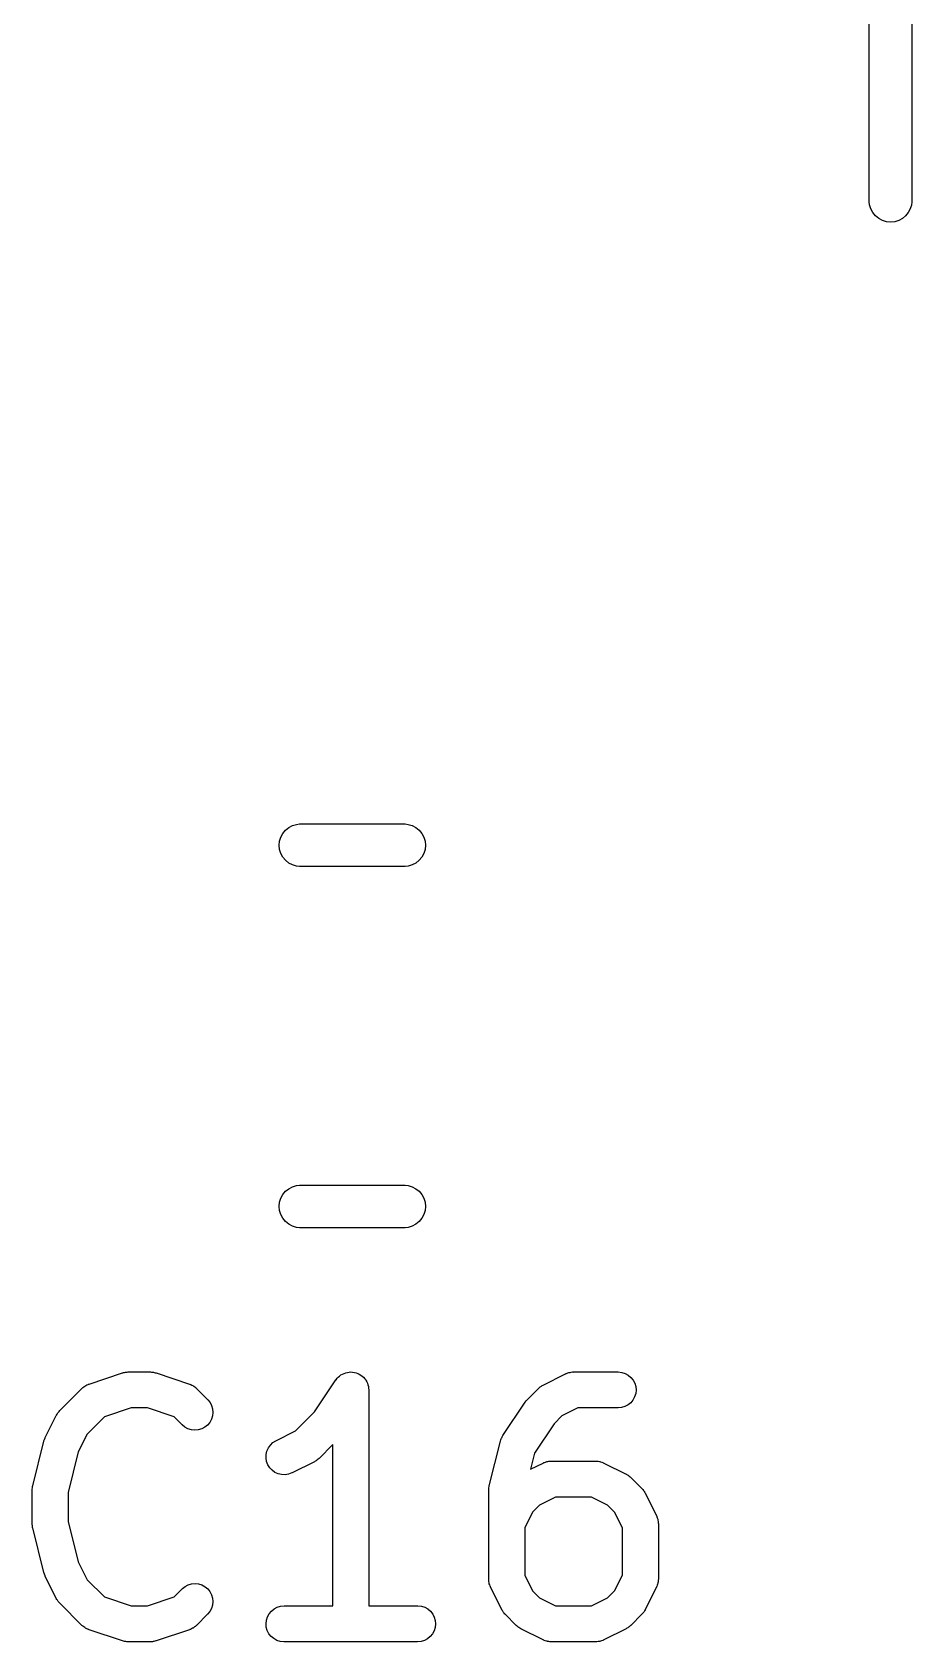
# Model space of a CAD drawing. Extents: x 6.94 to 8.01, y -5.18 to -3.55.
# Drawn here: x 7.7467 to 7.8445, y -4.5445 to -4.3655 of the extents above; entities that cross this region are included whole.
import ezdxf

# ---------------------------------------------------------------- set-up
doc = ezdxf.new("R2010")
doc.units = 0
doc.header["$MEASUREMENT"] = 0
doc.layers.add('BLACK', color=7, linetype='CONTINUOUS')

msp = doc.modelspace()

# ---------------------------------------------------------------- linework, layer by layer
at = {"layer": 'BLACK', "linetype": 'CONTINUOUS'}
for p, q in [((7.83976, -4.38437), (7.83976, -4.31327)), ((7.84449, -4.31327), (7.84449, -4.38437)), ((7.8398, -4.38471), (7.83976, -4.38437)), ((7.84449, -4.38437), (7.84445, -4.38472)), ((7.83993, -4.38516), (7.8398, -4.38471)), ((7.84015, -4.38557), (7.83993, -4.38516)), ((7.84045, -4.38593), (7.84015, -4.38557)), ((7.84081, -4.38623), (7.84045, -4.38593)), ((7.84122, -4.38644), (7.84081, -4.38623)), ((7.84344, -4.38623), (7.84303, -4.38644)), ((7.8438, -4.38593), (7.84344, -4.38623)), ((7.8441, -4.38557), (7.8438, -4.38593)), ((7.84432, -4.38516), (7.8441, -4.38557)), ((7.84445, -4.38472), (7.84432, -4.38516)), ((7.84166, -4.38658), (7.84122, -4.38644)), ((7.84213, -4.38663), (7.84166, -4.38658)), ((7.84259, -4.38658), (7.84213, -4.38663)), ((7.84303, -4.38644), (7.84259, -4.38658)), ((7.77455, -4.45459), (7.77485, -4.45423)), ((7.77485, -4.45423), (7.77521, -4.45393)), ((7.77521, -4.45393), (7.77562, -4.45371)), ((7.77562, -4.45371), (7.77606, -4.45358)), ((7.77606, -4.45358), (7.77641, -4.45354)), ((7.77641, -4.45354), (7.78816, -4.45354)), ((7.78816, -4.45354), (7.78851, -4.45358)), ((7.78851, -4.45358), (7.78895, -4.45371)), ((7.78895, -4.45371), (7.78936, -4.45393)), ((7.78936, -4.45393), (7.78972, -4.45423)), ((7.78972, -4.45423), (7.79002, -4.45459)), ((7.77415, -4.45591), (7.7742, -4.45544)), ((7.7742, -4.45637), (7.77415, -4.45591)), ((7.7742, -4.45544), (7.77433, -4.455)), ((7.77433, -4.455), (7.77455, -4.45459)), ((7.79002, -4.45459), (7.79023, -4.455)), ((7.79023, -4.455), (7.79037, -4.45544)), ((7.79037, -4.45544), (7.79042, -4.45591)), ((7.79042, -4.45591), (7.79037, -4.45637)), ((7.77433, -4.45681), (7.7742, -4.45637)), ((7.77455, -4.45722), (7.77433, -4.45681)), ((7.77485, -4.45758), (7.77455, -4.45722)), ((7.77521, -4.45788), (7.77485, -4.45758)), ((7.77562, -4.4581), (7.77521, -4.45788)), ((7.78936, -4.45788), (7.78895, -4.4581)), ((7.78972, -4.45758), (7.78936, -4.45788)), ((7.79002, -4.45722), (7.78972, -4.45758)), ((7.79023, -4.45681), (7.79002, -4.45722)), ((7.79037, -4.45637), (7.79023, -4.45681)), ((7.77606, -4.45823), (7.77562, -4.4581)), ((7.77641, -4.45827), (7.77606, -4.45823)), ((7.78816, -4.45827), (7.77641, -4.45827)), ((7.78851, -4.45823), (7.78816, -4.45827)), ((7.78895, -4.4581), (7.78851, -4.45823)), ((7.77562, -4.49387), (7.77606, -4.49373)), ((7.77606, -4.49373), (7.77641, -4.4937)), ((7.77641, -4.4937), (7.78816, -4.4937)), ((7.78816, -4.4937), (7.78851, -4.49373)), ((7.78851, -4.49373), (7.78895, -4.49387)), ((7.77415, -4.49606), (7.7742, -4.4956)), ((7.7742, -4.4956), (7.77433, -4.49515)), ((7.77433, -4.49515), (7.77455, -4.49474)), ((7.77455, -4.49474), (7.77485, -4.49438)), ((7.77485, -4.49438), (7.77521, -4.49409)), ((7.77521, -4.49409), (7.77562, -4.49387)), ((7.78895, -4.49387), (7.78936, -4.49409)), ((7.78936, -4.49409), (7.78972, -4.49438)), ((7.78972, -4.49438), (7.79002, -4.49474)), ((7.79002, -4.49474), (7.79023, -4.49515)), ((7.79023, -4.49515), (7.79037, -4.4956)), ((7.79037, -4.4956), (7.79042, -4.49606)), ((7.7742, -4.49653), (7.77415, -4.49606)), ((7.77433, -4.49697), (7.7742, -4.49653)), ((7.77455, -4.49738), (7.77433, -4.49697)), ((7.77485, -4.49774), (7.77455, -4.49738)), ((7.79002, -4.49738), (7.78972, -4.49774)), ((7.79023, -4.49697), (7.79002, -4.49738)), ((7.79037, -4.49653), (7.79023, -4.49697)), ((7.79042, -4.49606), (7.79037, -4.49653)), ((7.77521, -4.49804), (7.77485, -4.49774)), ((7.77562, -4.49826), (7.77521, -4.49804)), ((7.77606, -4.49839), (7.77562, -4.49826)), ((7.77641, -4.49843), (7.77606, -4.49839)), ((7.78816, -4.49843), (7.77641, -4.49843)), ((7.78851, -4.49839), (7.78816, -4.49843)), ((7.78895, -4.49826), (7.78851, -4.49839)), ((7.78936, -4.49804), (7.78895, -4.49826)), ((7.78972, -4.49774), (7.78936, -4.49804)), ((7.75301, -4.51581), (7.75672, -4.51457)), ((7.75672, -4.51457), (7.75675, -4.51456)), ((7.75675, -4.51456), (7.75686, -4.51454)), ((7.75686, -4.51454), (7.75696, -4.51451)), ((7.75696, -4.51451), (7.75705, -4.5145)), ((7.75705, -4.5145), (7.75713, -4.51448)), ((7.75713, -4.51448), (7.75724, -4.51448)), ((7.75724, -4.51448), (7.75735, -4.51447)), ((7.75735, -4.51447), (7.75983, -4.51447)), ((7.75983, -4.51447), (7.75986, -4.51447)), ((7.75986, -4.51447), (7.75997, -4.51448)), ((7.75997, -4.51448), (7.76008, -4.51449)), ((7.76008, -4.51449), (7.76016, -4.5145)), ((7.76016, -4.5145), (7.76025, -4.51451)), ((7.76025, -4.51451), (7.76035, -4.51455)), ((7.76035, -4.51455), (7.76046, -4.51457)), ((7.76046, -4.51457), (7.76418, -4.51581)), ((7.78047, -4.51534), (7.78061, -4.51517)), ((7.78061, -4.51517), (7.78072, -4.51504)), ((7.78072, -4.51504), (7.78087, -4.51492)), ((7.78072, -4.51504), (7.78072, -4.51504)), ((7.78072, -4.51504), (7.78072, -4.51504)), ((7.78087, -4.51492), (7.78102, -4.5148)), ((7.78102, -4.5148), (7.78119, -4.51471)), ((7.78102, -4.5148), (7.78102, -4.5148)), ((7.78102, -4.5148), (7.78102, -4.5148)), ((7.78119, -4.51471), (7.78137, -4.51462)), ((7.78137, -4.51462), (7.78156, -4.51456)), ((7.78137, -4.51462), (7.78137, -4.51462)), ((7.78137, -4.51462), (7.78137, -4.51462)), ((7.78156, -4.51456), (7.78174, -4.51451)), ((7.78174, -4.51451), (7.78193, -4.51449)), ((7.78174, -4.51451), (7.78174, -4.51451)), ((7.78174, -4.51451), (7.78174, -4.51451)), ((7.78193, -4.51449), (7.78213, -4.51447)), ((7.78213, -4.51447), (7.78213, -4.51447)), ((7.78213, -4.51447), (7.78232, -4.51449)), ((7.78213, -4.51447), (7.78213, -4.51447)), ((7.78232, -4.51449), (7.78252, -4.51451)), ((7.78252, -4.51451), (7.78252, -4.51451)), ((7.78252, -4.51451), (7.78252, -4.51451)), ((7.78252, -4.51451), (7.7827, -4.51457)), ((7.7827, -4.51457), (7.78289, -4.51463)), ((7.78289, -4.51463), (7.78289, -4.51463)), ((7.78289, -4.51463), (7.78289, -4.51463)), ((7.78289, -4.51463), (7.78306, -4.51472)), ((7.78306, -4.51472), (7.78323, -4.51481)), ((7.78323, -4.51481), (7.78323, -4.51481)), ((7.78323, -4.51481), (7.78324, -4.51481)), ((7.78324, -4.51481), (7.78338, -4.51493)), ((7.78338, -4.51493), (7.78353, -4.51506)), ((7.78353, -4.51506), (7.78354, -4.51506)), ((7.78354, -4.51506), (7.78354, -4.51506)), ((7.78354, -4.51506), (7.78366, -4.51522)), ((7.78366, -4.51522), (7.78378, -4.51536)), ((7.80351, -4.51592), (7.80598, -4.51468)), ((7.80598, -4.51468), (7.80601, -4.51467)), ((7.80601, -4.51467), (7.80606, -4.51465)), ((7.80606, -4.51465), (7.80611, -4.51462)), ((7.80611, -4.51462), (7.80625, -4.51458)), ((7.80625, -4.51458), (7.80637, -4.51453)), ((7.80637, -4.51453), (7.80643, -4.51453)), ((7.80643, -4.51453), (7.80649, -4.51451)), ((7.80649, -4.51451), (7.80662, -4.5145)), ((7.80662, -4.5145), (7.80676, -4.51447)), ((7.80676, -4.51447), (7.80682, -4.51448)), ((7.80682, -4.51448), (7.80688, -4.51447)), ((7.80688, -4.51447), (7.81183, -4.51447)), ((7.81183, -4.51447), (7.81186, -4.51447)), ((7.81186, -4.51447), (7.81225, -4.51451)), ((7.81225, -4.51451), (7.81262, -4.51463)), ((7.81262, -4.51463), (7.81296, -4.51482)), ((7.81296, -4.51482), (7.81326, -4.51507)), ((7.81326, -4.51507), (7.8135, -4.51538)), ((7.74975, -4.51877), (7.75222, -4.51629)), ((7.75222, -4.51629), (7.75224, -4.51627)), ((7.75224, -4.51627), (7.75229, -4.51624)), ((7.75229, -4.51624), (7.75233, -4.5162)), ((7.75233, -4.5162), (7.75244, -4.51612)), ((7.75244, -4.51612), (7.75255, -4.51603)), ((7.75255, -4.51603), (7.7526, -4.516)), ((7.7526, -4.516), (7.75265, -4.51597)), ((7.75265, -4.51597), (7.75277, -4.51591)), ((7.75277, -4.51591), (7.7529, -4.51585)), ((7.7529, -4.51585), (7.75295, -4.51584)), ((7.75295, -4.51584), (7.75301, -4.51581)), ((7.76418, -4.51581), (7.7642, -4.51582)), ((7.7642, -4.51582), (7.76426, -4.51585)), ((7.76426, -4.51585), (7.76431, -4.51586)), ((7.76431, -4.51586), (7.76443, -4.51593)), ((7.76443, -4.51593), (7.76456, -4.51598)), ((7.76456, -4.51598), (7.7646, -4.51602)), ((7.7646, -4.51602), (7.76466, -4.51605)), ((7.76466, -4.51605), (7.76476, -4.51613)), ((7.76476, -4.51613), (7.76487, -4.51621)), ((7.76487, -4.51621), (7.76491, -4.51626)), ((7.76491, -4.51626), (7.76496, -4.51629)), ((7.76496, -4.51629), (7.7662, -4.51753)), ((7.77808, -4.51891), (7.78045, -4.51536)), ((7.78045, -4.51536), (7.78047, -4.51534)), ((7.78378, -4.51536), (7.78378, -4.51537)), ((7.78378, -4.51537), (7.78378, -4.51537)), ((7.78378, -4.51537), (7.78388, -4.51555)), ((7.78388, -4.51555), (7.78396, -4.51571)), ((7.78396, -4.51571), (7.78396, -4.51571)), ((7.78396, -4.51571), (7.78397, -4.51571)), ((7.78397, -4.51571), (7.78402, -4.51589)), ((7.78402, -4.51589), (7.78408, -4.51608)), ((7.78408, -4.51608), (7.78408, -4.51608)), ((7.78408, -4.51608), (7.78408, -4.51609)), ((7.78408, -4.51609), (7.78409, -4.51626)), ((7.78409, -4.51626), (7.78412, -4.51647)), ((7.78412, -4.51647), (7.78412, -4.54047)), ((7.80175, -4.51753), (7.80299, -4.51629)), ((7.80299, -4.51629), (7.80301, -4.51627)), ((7.80301, -4.51627), (7.80309, -4.5162)), ((7.80309, -4.5162), (7.80318, -4.51613)), ((7.80318, -4.51613), (7.80325, -4.51608)), ((7.80325, -4.51608), (7.80331, -4.51603)), ((7.80331, -4.51603), (7.80341, -4.51598)), ((7.80341, -4.51598), (7.80351, -4.51592)), ((7.8135, -4.51538), (7.81368, -4.51572)), ((7.81379, -4.51687), (7.81367, -4.51725)), ((7.81368, -4.51572), (7.81379, -4.5161)), ((7.81379, -4.5161), (7.81383, -4.51648)), ((7.81383, -4.51648), (7.81379, -4.51687)), ((7.7496, -4.51894), (7.74968, -4.51886)), ((7.74968, -4.51886), (7.74975, -4.51877)), ((7.75768, -4.51847), (7.75472, -4.51946)), ((7.7595, -4.51847), (7.75768, -4.51847)), ((7.76246, -4.51946), (7.7595, -4.51847)), ((7.7662, -4.51753), (7.76622, -4.51755)), ((7.76622, -4.51755), (7.76646, -4.51786)), ((7.76646, -4.51786), (7.76664, -4.5182)), ((7.76664, -4.5182), (7.76675, -4.51858)), ((7.76675, -4.51858), (7.76678, -4.51897)), ((7.79902, -4.52155), (7.8015, -4.51784)), ((7.8015, -4.51783), (7.80151, -4.51781)), ((7.8015, -4.51784), (7.8015, -4.51783)), ((7.8015, -4.51783), (7.8015, -4.51783)), ((7.8015, -4.51783), (7.8015, -4.51783)), ((7.80151, -4.51781), (7.80163, -4.51767)), ((7.80163, -4.51767), (7.80175, -4.51753)), ((7.80735, -4.51847), (7.80559, -4.51935)), ((7.81183, -4.51847), (7.80735, -4.51847)), ((7.81222, -4.51843), (7.81183, -4.51847)), ((7.81259, -4.51832), (7.81222, -4.51843)), ((7.81294, -4.51814), (7.81259, -4.51832)), ((7.81324, -4.51789), (7.81294, -4.51814)), ((7.81349, -4.51759), (7.81324, -4.51789)), ((7.81367, -4.51725), (7.81349, -4.51759)), ((7.74814, -4.52177), (7.74937, -4.51929)), ((7.74937, -4.51929), (7.74939, -4.51927)), ((7.74939, -4.51927), (7.74945, -4.51917)), ((7.74945, -4.51917), (7.7495, -4.51907)), ((7.7495, -4.51907), (7.74955, -4.51901)), ((7.74955, -4.51901), (7.7496, -4.51894)), ((7.75472, -4.51946), (7.75281, -4.52137)), ((7.76337, -4.52036), (7.76246, -4.51946)), ((7.76367, -4.52061), (7.76337, -4.52036)), ((7.76401, -4.52079), (7.76367, -4.52061)), ((7.76588, -4.52062), (7.76554, -4.5208)), ((7.76619, -4.52037), (7.76588, -4.52062)), ((7.76644, -4.52007), (7.76619, -4.52037)), ((7.76662, -4.51973), (7.76644, -4.52007)), ((7.76674, -4.51936), (7.76662, -4.51973)), ((7.76678, -4.51897), (7.76674, -4.51936)), ((7.77598, -4.52102), (7.77808, -4.51891)), ((7.80472, -4.52022), (7.80254, -4.52348)), ((7.80559, -4.51935), (7.80472, -4.52022)), ((7.74675, -4.52713), (7.74798, -4.52218)), ((7.74798, -4.52218), (7.74799, -4.52215)), ((7.74799, -4.52214), (7.748, -4.52213)), ((7.74799, -4.52215), (7.74799, -4.52214)), ((7.748, -4.52213), (7.74806, -4.52196)), ((7.74806, -4.52196), (7.74813, -4.52178)), ((7.74813, -4.52178), (7.74814, -4.52177)), ((7.74813, -4.52178), (7.74813, -4.52178)), ((7.75281, -4.52137), (7.75181, -4.52336)), ((7.76439, -4.52091), (7.76401, -4.52079)), ((7.76477, -4.52095), (7.76439, -4.52091)), ((7.76516, -4.52091), (7.76477, -4.52095)), ((7.76554, -4.5208), (7.76516, -4.52091)), ((7.77318, -4.52259), (7.77346, -4.52232)), ((7.77346, -4.52232), (7.77379, -4.52211)), ((7.77379, -4.52211), (7.77598, -4.52102)), ((7.79751, -4.52713), (7.79875, -4.52218)), ((7.79875, -4.52215), (7.7988, -4.52202)), ((7.79875, -4.52218), (7.79875, -4.52215)), ((7.7988, -4.52202), (7.79884, -4.5219)), ((7.79884, -4.5219), (7.79887, -4.52184)), ((7.79887, -4.52184), (7.79889, -4.52178)), ((7.79889, -4.52178), (7.79896, -4.52167)), ((7.79896, -4.52167), (7.79902, -4.52155)), ((7.75181, -4.52336), (7.75069, -4.52786)), ((7.77269, -4.52403), (7.7727, -4.52364)), ((7.77275, -4.52442), (7.77269, -4.52403)), ((7.7727, -4.52364), (7.77279, -4.52326)), ((7.77279, -4.52326), (7.77295, -4.5229)), ((7.77295, -4.5229), (7.77318, -4.52259)), ((7.77847, -4.52416), (7.77839, -4.52424)), ((7.77856, -4.52409), (7.77847, -4.52416)), ((7.77858, -4.52408), (7.77856, -4.52409)), ((7.78012, -4.52254), (7.77858, -4.52408)), ((7.78012, -4.54047), (7.78012, -4.52254)), ((7.80254, -4.52348), (7.80209, -4.52529)), ((7.77289, -4.52478), (7.77275, -4.52442)), ((7.7731, -4.52511), (7.77289, -4.52478)), ((7.77336, -4.5254), (7.7731, -4.52511)), ((7.77368, -4.52563), (7.77336, -4.5254)), ((7.77403, -4.52579), (7.77368, -4.52563)), ((7.77441, -4.52588), (7.77403, -4.52579)), ((7.7748, -4.5259), (7.77441, -4.52588)), ((7.77519, -4.52583), (7.7748, -4.5259)), ((7.77556, -4.5257), (7.77519, -4.52583)), ((7.77558, -4.52569), (7.77556, -4.5257)), ((7.77806, -4.52445), (7.77558, -4.52569)), ((7.77815, -4.52439), (7.77806, -4.52445)), ((7.77825, -4.52434), (7.77815, -4.52439)), ((7.77832, -4.52429), (7.77825, -4.52434)), ((7.77839, -4.52424), (7.77832, -4.52429)), ((7.80209, -4.52529), (7.80351, -4.52459)), ((7.80351, -4.52459), (7.80353, -4.52457)), ((7.80353, -4.52457), (7.80359, -4.52455)), ((7.80359, -4.52455), (7.80364, -4.52453)), ((7.80364, -4.52453), (7.80377, -4.52449)), ((7.80377, -4.52449), (7.8039, -4.52444)), ((7.8039, -4.52444), (7.80396, -4.52443)), ((7.80396, -4.52443), (7.80401, -4.52441)), ((7.80401, -4.52441), (7.80415, -4.5244)), ((7.80415, -4.5244), (7.80428, -4.52438)), ((7.80428, -4.52438), (7.80434, -4.52438)), ((7.80434, -4.52438), (7.8044, -4.52438)), ((7.8044, -4.52438), (7.80935, -4.52438)), ((7.80935, -4.52438), (7.80938, -4.52438)), ((7.80938, -4.52438), (7.80944, -4.52438)), ((7.80944, -4.52438), (7.8095, -4.52438)), ((7.8095, -4.52438), (7.80963, -4.5244)), ((7.80963, -4.5244), (7.80977, -4.52442)), ((7.80977, -4.52442), (7.80982, -4.52444)), ((7.80982, -4.52444), (7.80988, -4.52445)), ((7.80988, -4.52445), (7.81001, -4.5245)), ((7.81001, -4.5245), (7.81014, -4.52454)), ((7.81014, -4.52454), (7.81019, -4.52457)), ((7.81019, -4.52457), (7.81025, -4.52459)), ((7.81025, -4.52459), (7.81272, -4.52582)), ((7.81272, -4.52582), (7.81275, -4.52584)), ((7.81275, -4.52584), (7.81284, -4.5259)), ((7.81284, -4.5259), (7.81294, -4.52595)), ((7.81294, -4.52595), (7.81301, -4.526)), ((7.81301, -4.526), (7.81308, -4.52605)), ((7.74669, -4.52751), (7.74671, -4.52736)), ((7.74669, -4.52755), (7.74669, -4.52751)), ((7.74669, -4.52759), (7.74669, -4.52755)), ((7.74669, -4.52761), (7.74669, -4.52759)), ((7.74669, -4.53133), (7.74669, -4.52761)), ((7.74671, -4.52736), (7.74673, -4.5272)), ((7.74673, -4.5272), (7.74674, -4.52716)), ((7.74674, -4.52716), (7.74675, -4.52713)), ((7.79745, -4.52751), (7.79747, -4.52736)), ((7.79745, -4.52755), (7.79745, -4.52751)), ((7.79745, -4.52759), (7.79745, -4.52755)), ((7.79745, -4.52761), (7.79745, -4.52759)), ((7.79745, -4.53752), (7.79745, -4.52761)), ((7.79747, -4.52736), (7.79749, -4.5272)), ((7.79749, -4.5272), (7.7975, -4.52716)), ((7.7975, -4.52716), (7.79751, -4.52713)), ((7.81308, -4.52605), (7.81316, -4.52613)), ((7.81316, -4.52613), (7.81324, -4.5262)), ((7.81324, -4.5262), (7.81448, -4.52744)), ((7.81448, -4.52744), (7.8145, -4.52746)), ((7.8145, -4.52746), (7.81457, -4.52754)), ((7.81457, -4.52754), (7.81465, -4.52763)), ((7.81465, -4.52763), (7.81469, -4.5277)), ((7.81469, -4.5277), (7.81474, -4.52776)), ((7.81474, -4.52776), (7.8148, -4.52786)), ((7.75069, -4.52786), (7.75069, -4.53108)), ((7.80311, -4.52926), (7.80233, -4.53004)), ((7.80487, -4.52838), (7.80311, -4.52926)), ((7.80888, -4.52838), (7.80487, -4.52838)), ((7.81064, -4.52926), (7.80888, -4.52838)), ((7.81142, -4.53004), (7.81064, -4.52926)), ((7.8148, -4.52786), (7.81486, -4.52796)), ((7.81486, -4.52796), (7.81609, -4.53043)), ((7.74669, -4.53136), (7.74669, -4.53133)), ((7.74669, -4.5314), (7.74669, -4.53136)), ((7.75069, -4.53108), (7.75181, -4.53558)), ((7.80233, -4.53004), (7.80145, -4.5318)), ((7.81231, -4.5318), (7.81142, -4.53004)), ((7.81609, -4.53043), (7.81611, -4.53046)), ((7.81611, -4.53046), (7.81613, -4.53051)), ((7.81613, -4.53051), (7.81615, -4.53057)), ((7.81615, -4.53057), (7.81619, -4.5307)), ((7.81619, -4.5307), (7.81624, -4.53082)), ((7.81624, -4.53082), (7.81625, -4.53088)), ((7.81625, -4.53088), (7.81627, -4.53094)), ((7.81627, -4.53094), (7.81628, -4.53108)), ((7.81628, -4.53108), (7.8163, -4.53121)), ((7.8163, -4.53121), (7.8163, -4.53127)), ((7.8163, -4.53127), (7.81631, -4.53133)), ((7.81631, -4.53133), (7.81631, -4.53752)), ((7.74671, -4.53156), (7.74669, -4.5314)), ((7.74672, -4.53172), (7.74671, -4.53156)), ((7.74673, -4.53175), (7.74672, -4.53172)), ((7.74674, -4.53179), (7.74673, -4.53175)), ((7.74675, -4.53181), (7.74674, -4.53179)), ((7.74798, -4.53677), (7.74675, -4.53181)), ((7.80145, -4.5318), (7.80145, -4.53705)), ((7.81231, -4.53705), (7.81231, -4.5318)), ((7.75181, -4.53558), (7.75281, -4.53757)), ((7.74799, -4.53677), (7.74798, -4.53677)), ((7.74799, -4.53678), (7.74799, -4.53677)), ((7.74805, -4.53696), (7.74799, -4.53678)), ((7.74812, -4.53713), (7.74805, -4.53696)), ((7.74812, -4.53714), (7.74812, -4.53713)), ((7.74812, -4.53715), (7.74812, -4.53714)), ((7.74814, -4.53717), (7.74812, -4.53715)), ((7.74937, -4.53965), (7.74814, -4.53717)), ((7.75281, -4.53757), (7.75472, -4.53948)), ((7.76339, -4.53856), (7.76369, -4.53832)), ((7.76369, -4.53832), (7.76404, -4.53814)), ((7.76404, -4.53814), (7.76441, -4.53803)), ((7.76441, -4.53803), (7.7648, -4.53799)), ((7.7648, -4.53799), (7.76519, -4.53804)), ((7.76519, -4.53804), (7.76556, -4.53815)), ((7.76556, -4.53815), (7.76591, -4.53834)), ((7.76591, -4.53834), (7.76621, -4.53859)), ((7.79745, -4.53758), (7.79745, -4.53752)), ((7.79745, -4.53764), (7.79745, -4.53758)), ((7.79747, -4.53777), (7.79745, -4.53764)), ((7.79749, -4.53791), (7.79747, -4.53777)), ((7.7975, -4.53796), (7.79749, -4.53791)), ((7.79751, -4.53802), (7.7975, -4.53796)), ((7.79756, -4.53815), (7.79751, -4.53802)), ((7.7976, -4.53828), (7.79756, -4.53815)), ((7.79763, -4.53833), (7.7976, -4.53828)), ((7.79765, -4.53839), (7.79763, -4.53833)), ((7.79766, -4.53841), (7.79765, -4.53839)), ((7.7989, -4.54089), (7.79766, -4.53841)), ((7.80145, -4.53705), (7.80233, -4.53881)), ((7.81142, -4.53881), (7.81231, -4.53705)), ((7.81609, -4.53841), (7.81486, -4.54089)), ((7.81612, -4.53836), (7.81609, -4.53841)), ((7.81614, -4.53831), (7.81612, -4.53836)), ((7.81619, -4.53818), (7.81614, -4.53831)), ((7.81623, -4.53805), (7.81619, -4.53818)), ((7.81624, -4.53799), (7.81623, -4.53805)), ((7.81626, -4.53793), (7.81624, -4.53799)), ((7.81628, -4.5378), (7.81626, -4.53793)), ((7.8163, -4.53766), (7.81628, -4.5378)), ((7.81631, -4.53755), (7.8163, -4.5376)), ((7.8163, -4.5376), (7.8163, -4.53766)), ((7.81631, -4.53752), (7.81631, -4.53755)), ((7.74943, -4.53975), (7.74937, -4.53965)), ((7.74949, -4.53985), (7.74943, -4.53975)), ((7.74954, -4.53991), (7.74949, -4.53985)), ((7.74958, -4.53998), (7.74954, -4.53991)), ((7.74966, -4.54006), (7.74958, -4.53998)), ((7.74973, -4.54015), (7.74966, -4.54006)), ((7.74975, -4.54017), (7.74973, -4.54015)), ((7.75222, -4.54265), (7.74975, -4.54017)), ((7.75472, -4.53948), (7.75768, -4.54047)), ((7.7595, -4.54047), (7.76246, -4.53948)), ((7.76246, -4.53948), (7.76337, -4.53858)), ((7.76337, -4.53858), (7.76339, -4.53856)), ((7.76621, -4.53859), (7.76645, -4.53889)), ((7.76645, -4.53889), (7.76663, -4.53924)), ((7.76663, -4.53924), (7.76675, -4.53961)), ((7.76678, -4.54), (7.76674, -4.54039)), ((7.76675, -4.53961), (7.76678, -4.54)), ((7.80233, -4.53881), (7.80311, -4.53959)), ((7.80311, -4.53959), (7.80487, -4.54047)), ((7.80888, -4.54047), (7.81064, -4.53959)), ((7.81064, -4.53959), (7.81142, -4.53881)), ((7.75768, -4.54047), (7.7595, -4.54047)), ((7.7662, -4.54141), (7.76496, -4.54265)), ((7.76644, -4.54111), (7.7662, -4.54141)), ((7.76663, -4.54076), (7.76644, -4.54111)), ((7.76674, -4.54039), (7.76663, -4.54076)), ((7.77269, -4.54246), (7.77273, -4.54207)), ((7.77273, -4.54207), (7.77284, -4.5417)), ((7.77284, -4.5417), (7.77303, -4.54135)), ((7.77303, -4.54135), (7.77328, -4.54105)), ((7.77328, -4.54105), (7.77358, -4.5408)), ((7.77358, -4.5408), (7.77392, -4.54062)), ((7.77392, -4.54062), (7.7743, -4.54051)), ((7.7743, -4.54051), (7.77469, -4.54047)), ((7.77469, -4.54047), (7.78012, -4.54047)), ((7.78412, -4.54047), (7.78954, -4.54047)), ((7.78954, -4.54047), (7.78957, -4.54047)), ((7.78957, -4.54047), (7.78996, -4.54051)), ((7.78996, -4.54051), (7.79033, -4.54063)), ((7.79033, -4.54063), (7.79067, -4.54082)), ((7.79067, -4.54082), (7.79097, -4.54107)), ((7.79097, -4.54107), (7.79122, -4.54138)), ((7.79122, -4.54138), (7.7914, -4.54172)), ((7.7914, -4.54172), (7.79151, -4.5421)), ((7.79151, -4.5421), (7.79154, -4.54248)), ((7.79896, -4.54098), (7.7989, -4.54089)), ((7.79901, -4.54108), (7.79896, -4.54098)), ((7.79906, -4.54115), (7.79901, -4.54108)), ((7.79911, -4.54122), (7.79906, -4.54115)), ((7.79918, -4.5413), (7.79911, -4.54122)), ((7.79925, -4.54139), (7.79918, -4.5413)), ((7.79927, -4.54141), (7.79925, -4.54139)), ((7.80051, -4.54265), (7.79927, -4.54141)), ((7.80487, -4.54047), (7.80888, -4.54047)), ((7.81448, -4.54141), (7.81324, -4.54265)), ((7.81455, -4.54132), (7.81448, -4.54141)), ((7.81463, -4.54124), (7.81455, -4.54132)), ((7.81468, -4.54117), (7.81463, -4.54124)), ((7.81473, -4.54111), (7.81468, -4.54117)), ((7.81478, -4.54101), (7.81473, -4.54111)), ((7.81484, -4.54091), (7.81478, -4.54101)), ((7.81486, -4.54089), (7.81484, -4.54091)), ((7.75227, -4.54268), (7.75222, -4.54265)), ((7.75231, -4.54273), (7.75227, -4.54268)), ((7.75242, -4.54281), (7.75231, -4.54273)), ((7.75253, -4.54289), (7.75242, -4.54281)), ((7.75258, -4.54292), (7.75253, -4.54289)), ((7.75263, -4.54296), (7.75258, -4.54292)), ((7.75275, -4.54301), (7.75263, -4.54296)), ((7.75287, -4.54308), (7.75275, -4.54301)), ((7.75293, -4.5431), (7.75287, -4.54308)), ((7.75298, -4.54312), (7.75293, -4.5431)), ((7.75301, -4.54313), (7.75298, -4.54312)), ((7.75672, -4.54437), (7.75301, -4.54313)), ((7.76418, -4.54313), (7.76046, -4.54437)), ((7.76423, -4.54311), (7.76418, -4.54313)), ((7.76429, -4.54309), (7.76423, -4.54311)), ((7.76441, -4.54303), (7.76429, -4.54309)), ((7.76453, -4.54297), (7.76441, -4.54303)), ((7.76458, -4.54294), (7.76453, -4.54297)), ((7.76463, -4.54291), (7.76458, -4.54294)), ((7.76474, -4.54282), (7.76463, -4.54291)), ((7.76485, -4.54275), (7.76474, -4.54282)), ((7.76489, -4.5427), (7.76485, -4.54275)), ((7.76494, -4.54267), (7.76489, -4.5427)), ((7.76496, -4.54265), (7.76494, -4.54267)), ((7.77272, -4.54285), (7.77269, -4.54246)), ((7.77283, -4.54322), (7.77272, -4.54285)), ((7.77301, -4.54357), (7.77283, -4.54322)), ((7.77326, -4.54387), (7.77301, -4.54357)), ((7.77356, -4.54412), (7.77326, -4.54387)), ((7.79095, -4.54389), (7.79065, -4.54414)), ((7.7912, -4.54359), (7.79095, -4.54389)), ((7.79139, -4.54325), (7.7912, -4.54359)), ((7.7915, -4.54287), (7.79139, -4.54325)), ((7.79154, -4.54248), (7.7915, -4.54287)), ((7.8006, -4.54272), (7.80051, -4.54265)), ((7.80068, -4.5428), (7.8006, -4.54272)), ((7.80075, -4.54284), (7.80068, -4.5428)), ((7.80081, -4.54289), (7.80075, -4.54284)), ((7.80091, -4.54295), (7.80081, -4.54289)), ((7.80101, -4.54301), (7.80091, -4.54295)), ((7.80103, -4.54302), (7.80101, -4.54301)), ((7.80351, -4.54426), (7.80103, -4.54302)), ((7.81272, -4.54302), (7.81025, -4.54426)), ((7.81282, -4.54296), (7.81272, -4.54302)), ((7.81292, -4.54291), (7.81282, -4.54296)), ((7.81298, -4.54286), (7.81292, -4.54291)), ((7.81305, -4.54281), (7.81298, -4.54286)), ((7.81314, -4.54274), (7.81305, -4.54281)), ((7.81322, -4.54267), (7.81314, -4.54274)), ((7.81324, -4.54265), (7.81322, -4.54267)), ((7.75683, -4.54439), (7.75672, -4.54437)), ((7.75694, -4.54443), (7.75683, -4.54439)), ((7.75702, -4.54444), (7.75694, -4.54443)), ((7.7571, -4.54445), (7.75702, -4.54444)), ((7.75721, -4.54446), (7.7571, -4.54445)), ((7.75733, -4.54447), (7.75721, -4.54446)), ((7.75735, -4.54447), (7.75733, -4.54447)), ((7.75983, -4.54447), (7.75735, -4.54447)), ((7.75994, -4.54446), (7.75983, -4.54447)), ((7.76005, -4.54446), (7.75994, -4.54446)), ((7.76013, -4.54444), (7.76005, -4.54446)), ((7.76022, -4.54443), (7.76013, -4.54444)), ((7.76033, -4.5444), (7.76022, -4.54443)), ((7.76044, -4.54438), (7.76033, -4.5444)), ((7.76046, -4.54437), (7.76044, -4.54438)), ((7.7739, -4.54431), (7.77356, -4.54412)), ((7.77427, -4.54443), (7.7739, -4.54431)), ((7.77466, -4.54447), (7.77427, -4.54443)), ((7.77469, -4.54447), (7.77466, -4.54447)), ((7.78954, -4.54447), (7.77469, -4.54447)), ((7.78993, -4.54443), (7.78954, -4.54447)), ((7.79031, -4.54432), (7.78993, -4.54443)), ((7.79065, -4.54414), (7.79031, -4.54432)), ((7.80356, -4.54428), (7.80351, -4.54426)), ((7.80361, -4.54431), (7.80356, -4.54428)), ((7.80374, -4.54435), (7.80361, -4.54431)), ((7.80387, -4.5444), (7.80374, -4.54435)), ((7.80393, -4.54441), (7.80387, -4.5444)), ((7.80398, -4.54443), (7.80393, -4.54441)), ((7.80412, -4.54444), (7.80398, -4.54443)), ((7.80426, -4.54447), (7.80412, -4.54444)), ((7.80431, -4.54446), (7.80426, -4.54447)), ((7.80437, -4.54447), (7.80431, -4.54446)), ((7.8044, -4.54447), (7.80437, -4.54447)), ((7.80935, -4.54447), (7.8044, -4.54447)), ((7.80941, -4.54446), (7.80935, -4.54447)), ((7.80947, -4.54447), (7.80941, -4.54446)), ((7.80961, -4.54445), (7.80947, -4.54447)), ((7.80974, -4.54443), (7.80961, -4.54445)), ((7.8098, -4.54442), (7.80974, -4.54443)), ((7.80986, -4.54441), (7.8098, -4.54442)), ((7.80998, -4.54436), (7.80986, -4.54441)), ((7.81012, -4.54432), (7.80998, -4.54436)), ((7.81017, -4.54429), (7.81012, -4.54432)), ((7.81022, -4.54427), (7.81017, -4.54429)), ((7.81025, -4.54426), (7.81022, -4.54427))]:
    msp.add_line(p, q, dxfattribs=at)

doc.saveas('drawing.dxf')
